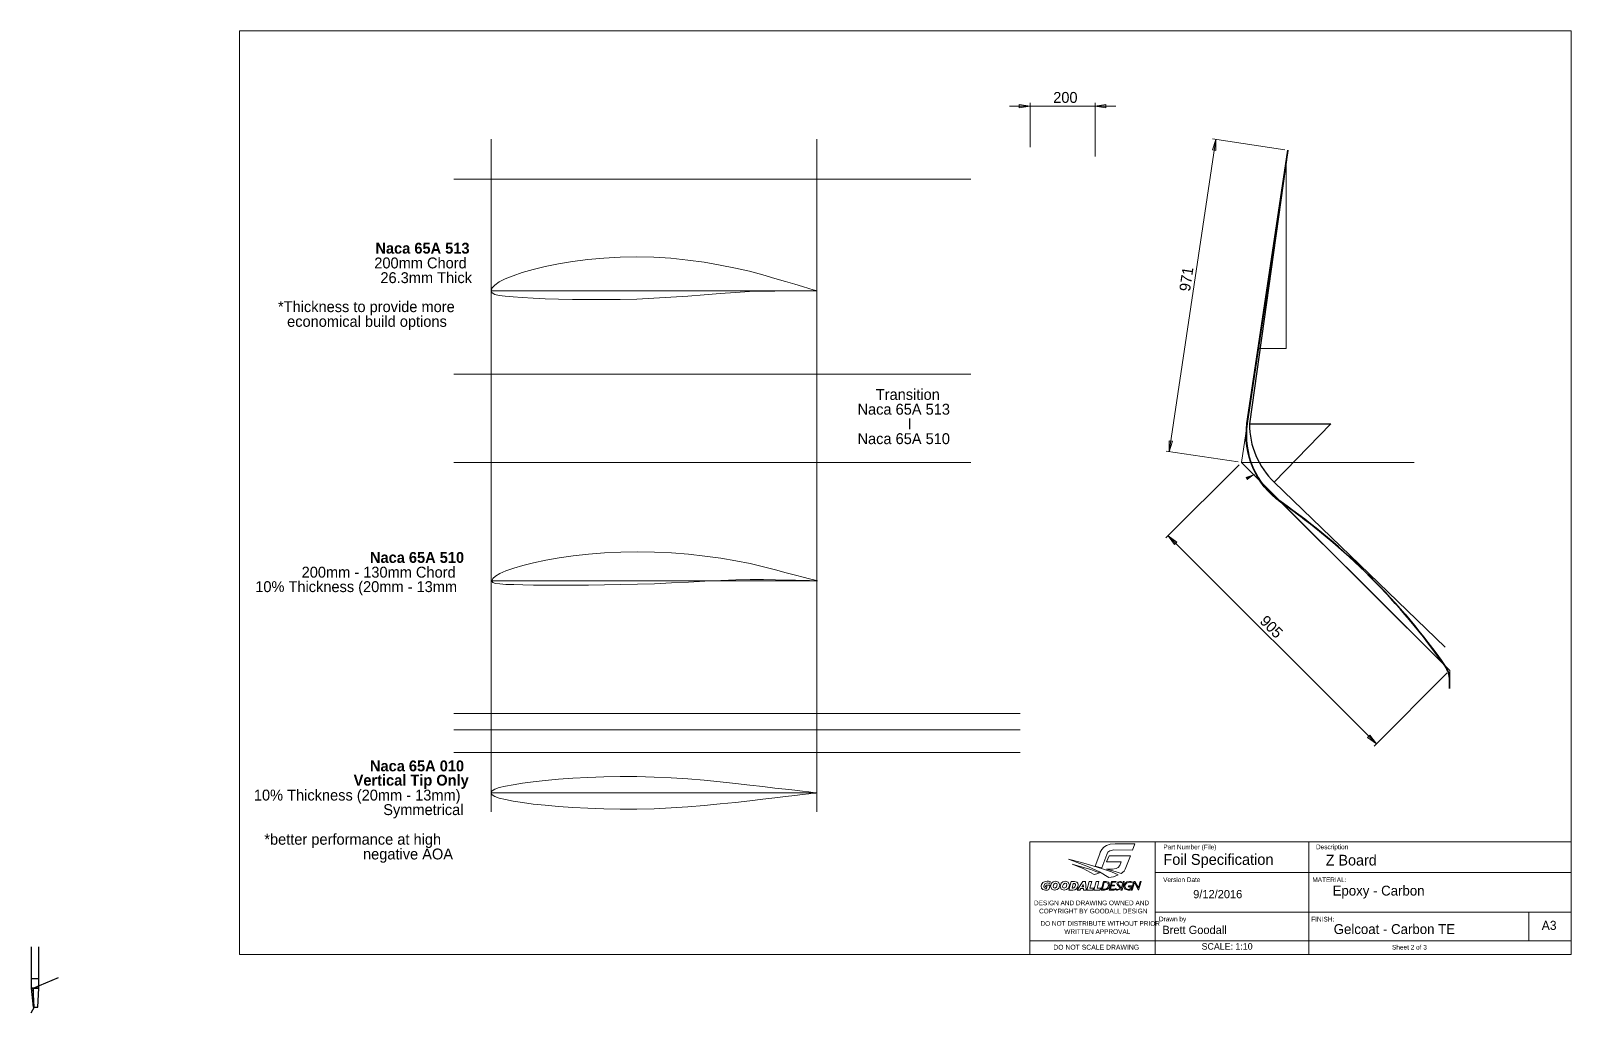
# Model space of a CAD drawing. Header units: inches. Extents: x -619 to 4117, y -167 to 2855.
import ezdxf

# ---------------------------------------------------------------- set-up
doc = ezdxf.new("R2010")
doc.units = ezdxf.units.IN
for name, color, linetype, true_color in [('PDF_Geometry', 7, 'Continuous', 0x181823), ('PDF_Solid Fills', 7, 'Continuous', 0x181823), ('PDF_Text', 7, 'Continuous', 0x181823)]:
    doc.layers.add(name, color=color, linetype=linetype, true_color=true_color)
doc.styles.add('PDF Century Gothic', font='GOTHIC.TTF')
doc.styles.add('PDF Century Gothic Bold', font='')
doc.styles.get('PDF Century Gothic Bold').set_extended_font_data('Century Gothic', bold=True)

msp = doc.modelspace()

# ---------------------------------------------------------------- hatches: boundary and pattern name
at = {"layer": 'PDF_Solid Fills', "transparency": 33554559}
h = msp.add_hatch(color=256, dxfattribs=at)
h.paths.add_polyline_path([(2453.3, 2623.2), (2420.1, 2618.2), (2420.1, 2628.5)], flags=0)
h.paths.add_polyline_path([(2653.4, 2623.2), (2686.5, 2628.5), (2686.5, 2618.2)], flags=0)
h = msp.add_hatch(color=256, dxfattribs=at)
h.paths.add_polyline_path([(3024.7, 2520.5), (3024.7, 2487.3), (3014.4, 2488.7)], flags=0)
h.paths.add_polyline_path([(2881.4, 1560.1), (2881, 1593.6), (2891.3, 1592.2)], flags=0)
h = msp.add_hatch(color=256, dxfattribs=at)
h.paths.add_polyline_path([(2877.8, 1301.7), (2904.7, 1282), (2897.6, 1274.6)], flags=0)
h.paths.add_polyline_path([(3518.1, 661.5), (3490.9, 681.3), (3498.3, 688.3)], flags=0)

# ---------------------------------------------------------------- linework, layer by layer
for p, q in [((3246, 2487.6), (3127.7, 1645.9)), ((3127.7, 1645.9), (3377.7, 1645.9)), ((3377.7, 1645.9), (3204.1, 1466)), ((3204.1, 1466), (3204.1, 1466)), ((3204.1, 1466), (3729.6, 959.2)), ((3224.4, 1404.8), (3743.6, 886.9)), ((-617.7, 37.1), (-617.7, -34.2)), ((-594.2, -34.2), (-594.2, 37.1)), ((-617.7, -34.2), (-617.7, -60.9)), ((-594.2, -60.9), (-594.2, -34.2)), ((-617.7, -60.9), (-594.2, -60.9)), ((-617.7, -60.9), (-617.7, -89.7)), ((-617.7, -89.7), (-612.1, -148.4)), ((-594.3, -89.7), (-617.7, -89.7)), ((-617.7, -89.7), (-594.3, -89.7)), ((-611.9, -89.7), (-533.5, -57)), ((-608.4, -148.4), (-611.9, -89.7)), ((-611.9, -89.7), (-611.9, -106.2)), ((-597.4, -148.4), (-594.3, -89.7)), ((-594.3, -89.7), (-594.3, -60.9)), ((-608.4, -148.4), (-618.9, -167.2)), ((-612.1, -148.4), (-597.4, -148.4))]:
    msp.add_line(p, q)
msp.add_arc((3377.7, 1645.9), 250, 180, 226.039)
for p in [(-611.9, -89.7), (-608.4, -148.4)]:
    msp.add_point(p)
at = {"layer": 'PDF_Geometry', "color": 9, "lineweight": 18, "true_color": 0xc0c0c0}
for points in [[(4117, 13.8), (23.2, 13.8), (23.2, 2855.1), (4117, 2855.1)], [(2669.3, 328), (2673.5, 336.1), (2679.8, 343.8), (2688.3, 349.1), (2699.6, 352.7), (2715.5, 354.1), (2699.6, 352.7), (2688.3, 349.1), (2679.8, 343.8), (2673.5, 336.1)], [(2710.9, 335), (2698.5, 332.2), (2692.9, 328), (2689.4, 321.3), (2692.9, 328), (2698.5, 332.2)], [(2715.5, 354.1), (2775.1, 353.7), (2768.1, 334.7), (2710.9, 335), (2768.1, 334.7), (2775.1, 353.7)], [(2695.4, 250.3), (2666.4, 267.3), (2632.9, 283.5), (2571.5, 307.1), (2611.4, 296.6), (2646.3, 286.3), (2675.6, 277.1), (2703.5, 267.3), (2724.3, 258.4), (2710.2, 252.8)], [(2695.4, 250.3), (2666.4, 267.3), (2632.9, 283.5), (2571.5, 307.1), (2611.4, 296.6), (2646.3, 286.3), (2675.6, 277.1), (2703.5, 267.3), (2724.3, 258.4), (2710.2, 252.8)], [(2650.9, 259.8), (2616.3, 278.2), (2582.4, 291.3), (2614.5, 282.4), (2640, 274.7), (2655.5, 269), (2666.8, 264.4), (2659, 261.3)], [(2650.9, 259.8), (2616.3, 278.2), (2582.8, 291.3), (2614.5, 282.4), (2640, 274.7), (2655.5, 269), (2666.8, 264.4), (2659, 261.3)], [(2653.7, 285.3), (2667.5, 323.4), (2669.3, 328), (2667.5, 323.4)], [(2674.2, 280), (2665, 282.4), (2653.7, 285.3), (2665, 282.4)], [(2689.4, 321.3), (2674.2, 280)], [(2688.7, 298), (2696.1, 317.4), (2688.7, 298), (2733.5, 298)], [(2696.1, 317.4), (2761.7, 317.4), (2746.2, 276.4), (2761.7, 317.4)], [(2706.7, 276.4), (2718, 277.5), (2724.7, 280.7), (2729.6, 287.4), (2733.5, 298), (2729.6, 287.4), (2724.7, 280.7), (2718, 277.5)], [(2514.7, 226.7), (2504.1, 226.7), (2499.5, 221.4), (2505.5, 221.4), (2504.1, 217.1), (2503, 216.8), (2502, 216.8), (2496.7, 218.9), (2495.3, 223.5), (2498.4, 230.9), (2505.8, 233.7), (2509.7, 233), (2514, 231.3), (2515.4, 237.6), (2510.1, 238.7), (2505.5, 239), (2499.5, 238.3), (2492.8, 235.1), (2488.5, 229.1), (2487.5, 223.5), (2488.5, 217.8), (2492.1, 213.6), (2500.9, 211.1), (2506.9, 211.8), (2511.1, 213.6)], [(2532, 239), (2524.2, 237.3), (2519.3, 232.7), (2516.1, 223.1), (2520, 214), (2528.8, 211.1), (2536.5, 212.9), (2541.8, 217.1), (2545, 226.7), (2540.8, 236.2)], [(2561.3, 239), (2553.8, 237.3), (2548.5, 232.7), (2545.4, 223.1), (2549.3, 214), (2558.1, 211.1), (2565.8, 212.9), (2571.1, 217.1), (2574.3, 226.7), (2570.1, 236.2)], [(2572.5, 211.8), (2585.3, 211.8), (2591.3, 212.5), (2596.5, 215.4), (2600.4, 221.4), (2601.5, 227.4), (2600.4, 233), (2597.3, 236.2), (2590.2, 238), (2579.6, 238)], [(2624.1, 238), (2615.3, 238), (2598, 211.8), (2606.4, 211.8), (2609.3, 216.1), (2617.7, 216.1), (2617.7, 211.8), (2625.8, 211.8)], [(2637.5, 217.8), (2643.1, 238), (2634.7, 238), (2627.6, 211.8), (2644.9, 211.5), (2650.5, 217.8)], [(2659.4, 217.8), (2664.7, 238), (2656.5, 238), (2649.1, 211.5), (2666.4, 211.5), (2672.1, 217.8)], [(2672.1, 211.5), (2682, 211.5), (2689, 212.9), (2694.3, 216.8), (2697.8, 227), (2696.8, 232.7), (2694, 235.8), (2687.3, 238), (2679.1, 238)], [(2746.2, 276.4), (2742.3, 269.4), (2733.8, 262.7), (2714.8, 269), (2688.3, 276.4), (2714.8, 269), (2733.8, 262.7), (2742.3, 269.4)], [(2688.3, 276.4), (2706.7, 276.4)], [(2700.3, 214), (2702.8, 224.2), (2712.7, 224.2), (2713.4, 226.7), (2703.5, 226.7), (2706, 235.5), (2717.3, 235.5), (2718, 238), (2703.5, 238), (2696.1, 211.5), (2711.3, 211.5), (2713.7, 214)], [(2734.2, 234.1), (2734.9, 236.9), (2731.7, 238), (2728.9, 238.3), (2722.2, 235.8), (2720.4, 231.3), (2722.2, 226.7), (2725, 224.2), (2727.1, 221.7), (2727.8, 218.9), (2726.1, 214.7), (2722.2, 213.3), (2718.7, 214.3), (2715.8, 216.4), (2715.1, 212.9), (2719.4, 211.1), (2722.2, 210.8), (2729.6, 214), (2731.4, 218.9), (2730, 223.5), (2727.5, 226), (2727.1, 226.3), (2726.8, 226.7), (2724.7, 229.1), (2724, 231.3), (2725.7, 234.8), (2728.9, 235.8), (2731.4, 235.5)], [(2742.7, 237.6), (2739.5, 237.6), (2732.4, 211.5), (2736, 211.5)], [(2766, 224.2), (2757.5, 224.2), (2755, 221.7), (2762.1, 221.7), (2760.3, 214.3), (2758.2, 213.6), (2755.4, 213.3), (2747.3, 216.8), (2745.1, 223.1), (2746.6, 228.8), (2750.1, 233), (2758.9, 235.8), (2763.5, 235.1), (2767, 233.7), (2767.7, 236.9), (2763.5, 238), (2758.9, 238.3), (2750.4, 236.6), (2744.8, 232), (2741.6, 222.8), (2742.7, 218.2), (2745.5, 214), (2754.7, 210.8), (2760.7, 211.5), (2763.1, 212.5)], [(2791.4, 237.6), (2786.4, 218.2), (2775.5, 237.6), (2772, 237.6), (2764.6, 211.5), (2767.7, 211.5), (2774.1, 234.4), (2787.1, 211.1), (2794.6, 237.6)], [(2524.2, 223.1), (2526.7, 230.2), (2532, 233), (2535.8, 231.3), (2536.9, 227.4), (2534.8, 220.3), (2529.1, 217.5), (2525.3, 219.3)], [(2553.5, 223.1), (2556, 230.2), (2561.3, 233), (2565.1, 231.3), (2566.2, 227.4), (2564.1, 220.3), (2558.4, 217.5), (2554.5, 219.3)], [(2586.3, 232), (2587.7, 232), (2589.8, 231.6), (2591.3, 231.3), (2592.7, 228.8), (2593, 226.7), (2591.3, 221.4), (2587.7, 218.2), (2585.6, 217.8), (2583.8, 217.8), (2582.4, 217.8)], [(2612.4, 221.4), (2617, 229.1), (2617.4, 221.4)], [(2681.6, 235.5), (2686.2, 235.1), (2692.9, 232.7), (2694.7, 227), (2691.8, 218.9), (2685.5, 214.3), (2683, 214), (2680.9, 214), (2676, 214)]]:
    msp.add_lwpolyline(points, close=True, dxfattribs=at)
at = {"layer": 'PDF_Geometry', "lineweight": 18}
for points in [[(2716.9, 2623.2), (2653.4, 2623.2), (2453.3, 2623.2), (2389.7, 2623.2)], [(2453.3, 2497.5), (2453.3, 2633.4)], [(2653.4, 2467.9), (2653.4, 2633.4)], [(797, 2521.8), (797, 452.2)], [(1797.6, 2521.8), (1797.6, 452.2)], [(3024.7, 2520.5), (2881.4, 1560.1)], [(3236.4, 2489.1), (3014.4, 2522.2)], [(2271.1, 2398.6), (681.9, 2398.6)], [(796.9, 2055.5), (1795.6, 2055.5)], [(681.9, 1798.3), (2271.1, 1798.3)], [(2271.1, 1527.2), (681.9, 1527.2)], [(3096, 1519.9), (2870.4, 1294.7)], [(3093.1, 1528.7), (2871.5, 1561.5)], [(2877.8, 1301.7), (3518.1, 661.5)], [(798.9, 1163.2), (1799.4, 1163.2)], [(3736.2, 879.6), (3511, 654.4)], [(2423, 754.6), (681.9, 754.6)], [(681.9, 705), (2423, 705)], [(2423, 634.9), (681.9, 634.9)], [(797.1, 510.7), (1797.6, 510.7)]]:
    msp.add_lwpolyline(points, dxfattribs=at)
for points in [[(2453.3, 2623.2), (2420.1, 2618.2), (2420.1, 2628.5)], [(2653.4, 2623.2), (2686.5, 2628.5), (2686.5, 2618.2)], [(3024.7, 2520.5), (3024.7, 2487.3), (3014.4, 2488.7)], [(1797.1, 2055.3), (1794.7, 2056), (1786.2, 2058.5), (1772.8, 2062.3), (1754.1, 2068), (1730.1, 2075.1), (1701.8, 2083.5), (1668.6, 2093.1), (1631.6, 2104), (1591, 2115.3), (1547.2, 2125.2), (1500.3, 2134.3), (1451.6, 2142.8), (1401.1, 2149.5), (1349.2, 2155.2), (1297, 2158.3), (1244.8, 2159.8), (1192.9, 2158.7), (1142.4, 2155.9), (1093.7, 2151.3), (1046.8, 2145.3), (1003, 2138.2), (962.4, 2130.1), (925.3, 2120.9), (892.2, 2111.4), (863.9, 2101.2), (839.9, 2091.6), (821.2, 2082.5), (807.8, 2072.9), (799.3, 2063.8), (796.9, 2055.3), (799.3, 2048.9), (807.8, 2044.3), (821.2, 2040.8), (839.9, 2038.3), (863.9, 2036.2), (892.2, 2034.1), (925.3, 2032), (962.4, 2030.6), (1003, 2029.2), (1046.8, 2028.5), (1093.7, 2028.1), (1142.4, 2028.1), (1192.9, 2028.5), (1244.8, 2029.9), (1297, 2032), (1349.2, 2035.2), (1401.1, 2039.1), (1451.6, 2042.9), (1500.3, 2046.8), (1547.2, 2050.3), (1591, 2052.8), (1631.6, 2053.9), (1668.6, 2054.2), (1701.8, 2054.6), (1730.1, 2054.6), (1754.1, 2054.9), (1772.8, 2054.9), (1786.2, 2055.3), (1794.7, 2055.3)], [(2881.4, 1560.1), (2881, 1593.6), (2891.3, 1592.2)], [(2877.8, 1301.7), (2904.7, 1282), (2897.6, 1274.6)], [(1799.2, 1163), (1796.4, 1163.7), (1788.3, 1165.9), (1774.9, 1169.4), (1756.2, 1174.3), (1732.2, 1180.3), (1703.6, 1187.7), (1670.8, 1196.6), (1633.7, 1206.1), (1593.1, 1216), (1549, 1224.4), (1502.4, 1232.2), (1453.7, 1239.3), (1402.9, 1244.9), (1351.3, 1249.2), (1299.1, 1251.6), (1246.9, 1252.3), (1195, 1251.3), (1144.5, 1248.8), (1095.5, 1244.6), (1048.9, 1239.6), (1005.1, 1233.3), (964.2, 1226.2), (927.1, 1218.4), (894.3, 1210.3), (865.7, 1201.5), (842, 1193.4), (823.3, 1185.3), (809.6, 1177.5), (801.5, 1169.7), (798.6, 1163), (801.5, 1158.1), (809.6, 1154.9), (823.3, 1153.2), (842, 1152.1), (865.7, 1151.4), (894.3, 1150.3), (927.1, 1150), (964.2, 1149.6), (1005.1, 1149.6), (1048.9, 1149.6), (1095.5, 1150), (1144.5, 1150.3), (1195, 1151.4), (1246.9, 1152.4), (1299.1, 1154.2), (1351.3, 1156.3), (1402.9, 1159.2), (1453.7, 1162), (1502.4, 1164.1), (1549, 1166.2), (1593.1, 1167.3), (1633.7, 1166.9), (1670.8, 1166.2), (1703.6, 1165.2), (1732.2, 1164.8), (1756.2, 1164.1), (1774.9, 1163.7), (1788.3, 1163.4), (1796.4, 1163)], [(3518.1, 661.5), (3490.9, 681.3), (3498.3, 688.3)], [(1797.5, 510.4), (1794.7, 510.8), (1786.5, 511.8), (1772.8, 513.3), (1754.1, 515.7), (1730.4, 518.6), (1701.8, 521.7), (1669, 525.6), (1631.9, 530.2), (1591.4, 534.8), (1547.2, 539.7), (1500.6, 544.7), (1451.6, 549.3), (1401.1, 553.5), (1349.6, 556.7), (1297.3, 559.1), (1244.8, 560.6), (1193.2, 560.6), (1142.8, 559.5), (1093.7, 557.7), (1047.1, 555.6), (1003, 552.4), (962.4, 548.9), (925.3, 544.7), (892.5, 540.4), (863.9, 535.5), (840.3, 530.9), (821.6, 526.7), (807.8, 521.7), (799.7, 516.4), (796.9, 510.4), (799.7, 504.8), (807.8, 499.1), (821.6, 494.2), (840.3, 490), (863.9, 485.4), (892.5, 480.8), (925.3, 476.2), (962.4, 472.3), (1003, 468.8), (1047.1, 465.6), (1093.7, 463.1), (1142.8, 461.4), (1193.2, 460.3), (1244.8, 460.7), (1297.3, 461.7), (1349.6, 464.2), (1401.1, 467.7), (1451.6, 472), (1500.6, 476.6), (1547.2, 481.5), (1591.4, 486.1), (1631.9, 491), (1669, 495.3), (1701.8, 499.1), (1730.4, 502.7), (1754.1, 505.5), (1772.8, 507.6), (1786.5, 509.4), (1794.7, 510.1)]]:
    msp.add_lwpolyline(points, close=True, dxfattribs=at)
at = {"layer": 'PDF_Geometry', "color": 8, "lineweight": 18, "true_color": 0x808080}
for points in [[(3246.5, 2487.7), (3103.3, 1527.2)], [(3155.5, 1877.4), (3240.5, 1877.4), (3240.5, 2447.7)], [(3634.4, 1527.2), (3103.3, 1527.2), (3743.6, 886.9)], [(3743.6, 886.9), (3743.6, 831.9)]]:
    msp.add_lwpolyline(points, dxfattribs=at)
at = {"layer": 'PDF_Geometry', "color": 8, "lineweight": 25, "true_color": 0x808080}
for points in [[(3742.9, 831.6), (3742.9, 857.4, 0.146769), (3729.5, 900.1, 0.087811), (3224.4, 1404.8, -0.284383), (3120.3, 1647.3), (3246, 2487.6)], [(3246.3, 2487.6), (3121, 1646.9, 0.282912), (3224.8, 1405.2, -0.087795), (3729.9, 900.4, -0.151785), (3743.3, 857.4), (3743.3, 831.6)], [(3744, 831.6), (3744, 857.4, 0.15581), (3730.2, 900.4, 0.088122), (3225.1, 1405.5, -0.283821), (3121.4, 1646.9), (3246.7, 2487.3)]]:
    msp.add_lwpolyline(points, format="xyb", dxfattribs=at)
at = {"layer": 'PDF_Geometry', "color": 9, "lineweight": 18, "true_color": 0xc0c0c0}
for points in [[(4117, 360.4), (2452.5, 360.4), (2452.5, 14.2)], [(2838.3, 360.4), (2838.3, 13.8)], [(3310.9, 360.4), (3310.9, 13.8)], [(2838.3, 265.5), (4117, 265.5)], [(2787.1, 211.1), (2787.1, 211.1)], [(2838.3, 143.7), (4117, 143.7)], [(3987.2, 56.5), (3987.2, 143.7)], [(2452.5, 55.5), (4117, 55.5)]]:
    msp.add_lwpolyline(points, dxfattribs=at)
at = {"layer": 'PDF_Solid Fills', "lineweight": 18, "transparency": 33554559}
msp.add_solid([(3147.5, 1492.7), (3116.1, 1481.7), (3120.7, 1472.6)], dxfattribs=at)

# ---------------------------------------------------------------- texts
at = {"layer": 'PDF_Text', "attachment_point": 7}
for s, insert, char_height, style in [('200', (2524.5, 2632.8), 33.53, 'PDF Century Gothic'), ('Naca 65A 513', (440.7, 2168.9), 33.535, 'PDF Century Gothic Bold'), ('200mm Chord', (437.2, 2123.6), 33.535, 'PDF Century Gothic'), ('26.3mm Thick', (456, 2078.3), 33.535, 'PDF Century Gothic'), ('*Thickness to provide more', (141.1, 1979.5), 33.535, 'PDF Century Gothic'), ('economical build options', (169.1, 1934.2), 33.535, 'PDF Century Gothic'), ('Transition', (1979, 1719.1), 33.53, 'PDF Century Gothic'), ('Naca 65A 513', (1922.8, 1673.6), 33.535, 'PDF Century Gothic'), ('I', (2076.7, 1629.2), 33.5, 'PDF Century Gothic'), ('Naca 65A 510', (1922.8, 1583), 33.535, 'PDF Century Gothic'), ('Naca 65A 510', (423.9, 1217.6), 33.535, 'PDF Century Gothic Bold'), ('200mm - 130mm Chord', (213.8, 1172.3), 33.535, 'PDF Century Gothic'), ('10% Thickness (20mm - 13mm', (71.2, 1118.2), 33.535, 'PDF Century Gothic'), ('Naca 65A 010', (423.9, 576.3), 33.535, 'PDF Century Gothic Bold'), ('10% Thickness (20mm - 13mm)', (66.9, 476.9), 33.535, 'PDF Century Gothic'), ('Vertical Tip Only', (373.6, 522.8), 33.535, 'PDF Century Gothic Bold'), ('Symmetrical', (464.7, 432.2), 33.535, 'PDF Century Gothic'), ('*better performance at high', (99.1, 341), 33.535, 'PDF Century Gothic'), ('negative AOA', (402.5, 295.7), 33.535, 'PDF Century Gothic')]:
    msp.add_mtext(s, dxfattribs=dict(at, insert=insert, char_height=char_height, style=style))
at = {"layer": 'PDF_Text', "char_height": 33.53, "attachment_point": 7, "style": 'PDF Century Gothic'}
for s, insert, rotation in [('971', (2945.3, 2051.5), 81.5183), ('905', (3156.9, 1035.9), 315)]:
    msp.add_mtext(s, dxfattribs=dict(at, insert=insert, rotation=rotation))
at = {"layer": 'PDF_Text', "color": 7, "attachment_point": 7, "style": 'PDF Century Gothic'}
for s, insert, char_height in [('Part Number (File)', (2863, 332.6), 14.372), ('Description', (3332.5, 332.9), 14.372), ('Foil Specification', (2863, 279), 33.535), ('Z Board', (3362.4, 286.7), 32.96), ('Version Date', (2862.4, 236.1), 14.372), ('MATERIAL:', (3321.3, 236.1), 14.37), ('9/12/2016', (2954.9, 186.1), 25.35), ('Epoxy - Carbon', (3383.5, 185.5), 30.421), ('DESIGN AND DRAWING OWNED AND', (2465.4, 164.7), 14.372), ('COPYRIGHT BY GOODALL DESIGN', (2481.1, 139.7), 14.372), ('DO NOT DISTRIBUTE WITHOUT PRIOR', (2485.4, 101.5), 14.372), ('Drawn by', (2849.6, 111.1), 14.37), ('Brett Goodall', (2860.1, 76.1), 25.351), ('FINISH:', (3317.8, 114.7), 14.37), ('Gelcoat - Carbon TE', (3386.9, 75.9), 30.421), ('A3', (4026.4, 88.7), 27.89), ('WRITTEN APPROVAL', (2558.6, 76.4), 14.372), ('SCALE: 1:10', (2980.8, 27.9), 20.281), ('DO NOT SCALE DRAWING', (2524.7, 28), 15.211), ('Sheet 2 of 3', (3566.3, 28.3), 14.372)]:
    msp.add_mtext(s, dxfattribs=dict(at, insert=insert, char_height=char_height))

doc.saveas('drawing.dxf')
